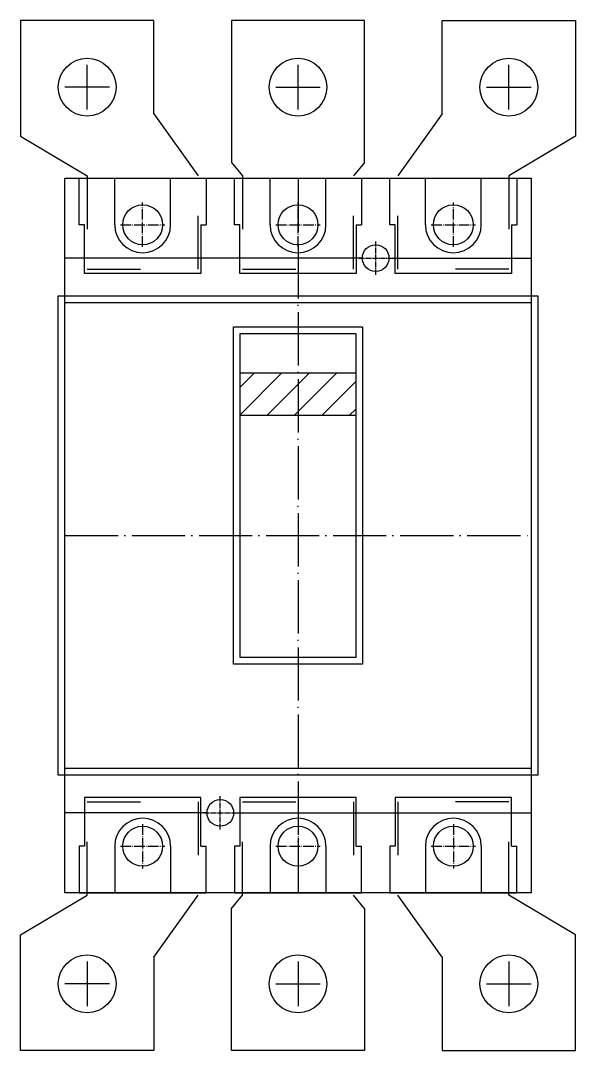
# Model space of a CAD drawing. Extents: x 0 to 125, y 0 to 232.
import ezdxf

# ---------------------------------------------------------------- set-up
doc = ezdxf.new("R2010")
doc.units = 0
doc.linetypes.add('ACAD_ISO03W100', pattern=[30, 12, -18])
doc.linetypes.add('ACAD_ISO04W100', pattern=[30, 24, -3, 0, -3])

# ---------------------------------------------------------------- blocks, each defined once
blk = doc.blocks.new('NS100_160NHL_5_d')
h = blk.add_hatch()
h.set_pattern_fill('ANSI31', color=256, scale=35, style=0)
h.set_pattern_definition([(45, (-18457.941, 1750.315), (-3.0935922, 3.0935922), [])])
h.paths.add_polyline_path([(13, 27), (13, 36.61), (-13, 36.61), (-13, 27)])
at = {"color": 7}
for p, q in [((-62.5, 116), (-62.5, 90)), ((-32.5, 116), (-62.5, 116)), ((-32.5, 95), (-32.5, 116)), ((32.5, 95), (32.5, 116)), ((32.5, 116), (62.5, 116)), ((62.5, 116), (62.5, 90)), ((-32.5, 95), (-22.5, 81)), ((32.5, 95), (22.5, 81)), ((-62.5, 90), (-47.5, 81)), ((62.5, 90), (47.5, 81)), ((-15, 84), (-12.5, 81)), ((15, 84), (12.5, 81)), ((-62.5, -90), (-47.5, -81)), ((-32.5, -95), (-22.5, -81)), ((-15, -84), (-12.5, -81)), ((15, -84), (12.5, -81)), ((32.5, -95), (22.5, -81)), ((62.5, -90), (47.5, -81)), ((-62.5, -116), (-62.5, -90)), ((62.5, -116), (62.5, -90)), ((-32.5, -95), (-32.5, -116)), ((32.5, -95), (32.5, -116)), ((-32.5, -116), (-62.5, -116)), ((32.5, -116), (62.5, -116))]:
    blk.add_line(p, q, dxfattribs=at)
at = {"color": 45}
for p, q in [((-47.5, 96), (-47.5, 106)), ((0, 96), (0, 106)), ((47.5, 96), (47.5, 106)), ((-42.5, 101), (-52.5, 101)), ((-5, 101), (5, 101)), ((42.5, 101), (52.5, 101)), ((-47.5, -96), (-47.5, -106)), ((0, -96), (0, -106)), ((47.5, -96), (47.5, -106)), ((-42.5, -101), (-52.5, -101)), ((-5, -101), (5, -101)), ((42.5, -101), (52.5, -101))]:
    blk.add_line(p, q, dxfattribs=at)
for p, q in [((-41.29, 70), (-41.29, 80.5)), ((-28.71, 70), (-28.71, 80.5)), ((-6.29, 70), (-6.29, 80.5)), ((6.29, 70), (6.29, 80.5)), ((28.71, 70), (28.71, 80.5)), ((41.29, 70), (41.29, 80.5)), ((14.5, 62.5), (-52.5, 62.5)), ((20.5, 62.5), (52.5, 62.5)), ((-20.5, -62.5), (-52.5, -62.5)), ((-14.5, -62.5), (52.5, -62.5)), ((-41.29, -70), (-41.29, -80.5)), ((-28.71, -70), (-28.71, -80.5)), ((-6.29, -70), (-6.29, -80.5)), ((6.29, -70), (6.29, -80.5)), ((28.71, -70), (28.71, -80.5)), ((41.29, -70), (41.29, -80.5))]:
    blk.add_line(p, q)
at = {"color": 31, "linetype": 'ACAD_ISO04W100', "ltscale": 0.5}
for p, q in [((0, 80.5), (0, -80.5)), ((-52.5, 0), (52.5, 0))]:
    blk.add_line(p, q, dxfattribs=at)
at = {"color": 45, "linetype": 'ACAD_ISO04W100', "ltscale": 0.1}
for p, q in [((-35, 65), (-35, 75)), ((0, 65), (0, 75)), ((35, 65), (35, 75)), ((-40, 70), (-30, 70)), ((-5, 70), (5, 70)), ((30, 70), (40, 70)), ((-35, -65), (-35, -75)), ((0, -65), (0, -75)), ((35, -65), (35, -75)), ((-40, -70), (-30, -70)), ((-5, -70), (5, -70)), ((30, -70), (40, -70))]:
    blk.add_line(p, q, dxfattribs=at)
at = {"color": 252}
for p, q in [((-48.1, 70), (-49.3, 70)), ((-21.9, 70), (-20.7, 70)), ((-13.1, 70), (-14.3, 70)), ((13.1, 70), (14.3, 70)), ((21.9, 70), (20.7, 70)), ((48.1, 70), (49.3, 70)), ((-48.1, -70), (-49.3, -70)), ((-21.9, -70), (-20.7, -70)), ((-13.1, -70), (-14.3, -70)), ((13.1, -70), (14.3, -70)), ((21.9, -70), (20.7, -70)), ((48.1, -70), (49.3, -70))]:
    blk.add_line(p, q, dxfattribs=at)
at = {"color": 6, "linetype": 'ACAD_ISO04W100', "ltscale": 0.05}
for p, q in [((17.5, 58.75), (17.5, 66.25)), ((13.75, 62.5), (21.25, 62.5)), ((-17.5, -66.25), (-17.5, -58.75)), ((-21.25, -62.5), (-13.75, -62.5))]:
    blk.add_line(p, q, dxfattribs=at)
at = {"color": 7}
for points in [[(15, 84), (15, 116), (-15, 116), (-15, 84)], [(15, -84), (15, -116), (-15, -116), (-15, -84)]]:
    blk.add_lwpolyline(points, dxfattribs=at)
for points in [[(-52.5, 80.5), (52.5, 80.5), (52.5, -80.5), (-52.5, -80.5)], [(-52.5, 52.5), (52.5, 52.5), (52.5, -52.5), (-52.5, -52.5)], [(-13, 45.5), (13, 45.5), (13, -27.5), (-13, -27.5)], [(-13, 36.61), (13, 36.61), (13, 27), (-13, 27)]]:
    blk.add_lwpolyline(points, close=True)
at = {"color": 252}
for points in [[(-49.3, 70), (-49.3, 80.5), (-20.7, 80.5), (-20.7, 70)], [(-14.3, 70), (-14.3, 80.5), (14.3, 80.5), (14.3, 70)], [(20.7, 70), (20.7, 80.5), (49.3, 80.5), (49.3, 70)], [(-21.9, 70), (-21.9, 59), (-48.1, 59), (-48.1, 70)], [(13.1, 70), (13.1, 59), (-13.1, 59), (-13.1, 70)], [(48.1, 70), (48.1, 59), (21.9, 59), (21.9, 70)], [(-21.9, -70), (-21.9, -59), (-48.1, -59), (-48.1, -70)], [(13.1, -70), (13.1, -59), (-13.1, -59), (-13.1, -70)], [(48.1, -70), (48.1, -59), (21.9, -59), (21.9, -70)], [(-49.3, -70), (-49.3, -80.5), (-20.7, -80.5), (-20.7, -70)], [(-14.3, -70), (-14.3, -80.5), (14.3, -80.5), (14.3, -70)], [(20.7, -70), (20.7, -80.5), (49.3, -80.5), (49.3, -70)]]:
    blk.add_lwpolyline(points, dxfattribs=at)
at = {"color": 7, "linetype": 'ACAD_ISO03W100'}
for points in [[(-47.5, 81), (-47.5, 60), (-22.5, 60), (-22.5, 81)], [(-12.5, 81), (-12.5, 60), (12.5, 60), (12.5, 81)], [(47.5, 81), (47.5, 60), (22.5, 60), (22.5, 81)], [(-47.5, -81), (-47.5, -60), (-22.5, -60), (-22.5, -81)], [(-12.5, -81), (-12.5, -60), (12.5, -60), (12.5, -81)], [(47.5, -81), (47.5, -60), (22.5, -60), (22.5, -81)]]:
    blk.add_lwpolyline(points, dxfattribs=at)
at = {"color": 3}
for points in [[(-54, 54), (54, 54), (54, -54), (-54, -54)], [(-14.5, 47), (14.5, 47), (14.5, -29), (-14.5, -29)]]:
    blk.add_lwpolyline(points, close=True, dxfattribs=at)
for centre, radius in [((-47.5, 101), 6.5), ((0, 101), 6.5), ((47.5, 101), 6.5), ((-35, 70), 4.5), ((0, 70), 4.5), ((35, 70), 4.5), ((-35, -70), 4.5), ((0, -70), 4.5), ((35, -70), 4.5), ((-47.5, -101), 6.5), ((0, -101), 6.5), ((47.5, -101), 6.5)]:
    blk.add_circle(centre, radius)
at = {"color": 6}
for centre in [(17.5, 62.5), (-17.5, -62.5)]:
    blk.add_circle(centre, 3, dxfattribs=at)
for centre, start, end in [((-35, 70), 180, 0), ((0, 70), 180, 0), ((35, 70), 180, 0), ((-35, -70), 0, 180), ((0, -70), 0, 180), ((35, -70), 0, 180)]:
    blk.add_arc(centre, 6.29, start, end)

msp = doc.modelspace()

# ---------------------------------------------------------------- block references
msp.add_blockref('NS100_160NHL_5_d', (62.5, 116))

doc.saveas('drawing.dxf')
